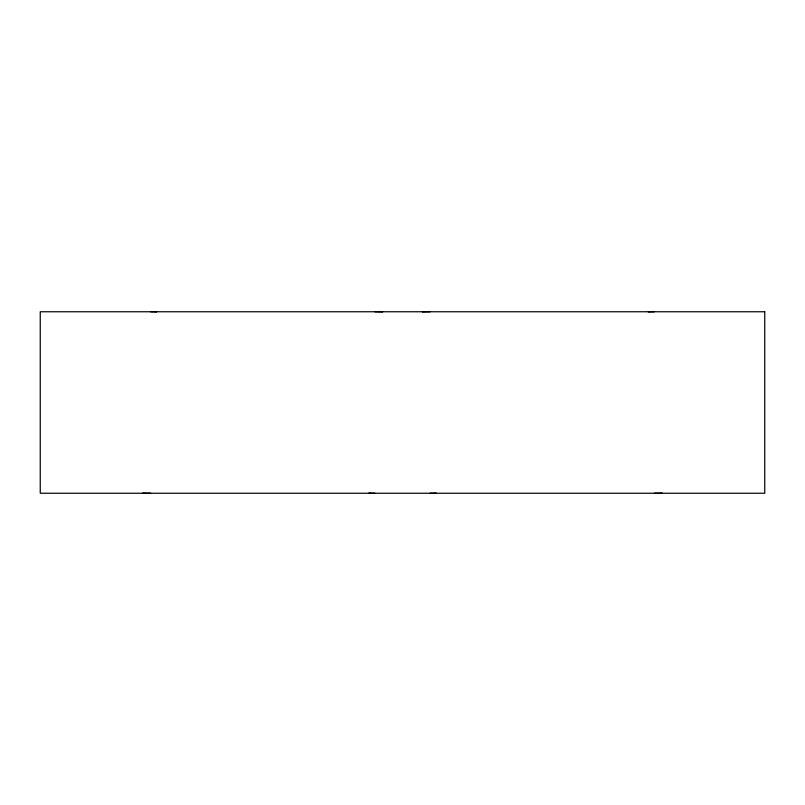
<?xml version="1.0" encoding="UTF-8"?>
<svg xmlns="http://www.w3.org/2000/svg" width="805" height="805" viewBox="0 0 805 805"><rect width="100%" height="100%" fill="white"/><g stroke="black" fill="none" stroke-linecap="round" stroke-linejoin="round"><path stroke-width="1.21" d="M150.636 311.776A39.475 4.005 -5.9 0 1 156.673 311.958M150.636 493.224A39.475 4.005 5.9 0 1 142.837 493.042M422.333 311.958A39.475 4.005 -5.9 0 1 430.122 311.776M436.159 493.042A39.475 4.005 5.9 0 1 430.122 493.224M648.327 311.958A39.475 4.005 5.9 0 1 654.364 311.776M662.163 493.042A39.475 4.005 -5.9 0 1 654.364 493.224M374.878 311.776A39.475 4.005 5.9 0 1 382.667 311.958M374.878 493.224A39.475 4.005 -5.9 0 1 368.841 493.042M764.75 311.756L40.25 311.756L40.25 493.244L764.75 493.244L764.75 311.756"/></g></svg>
